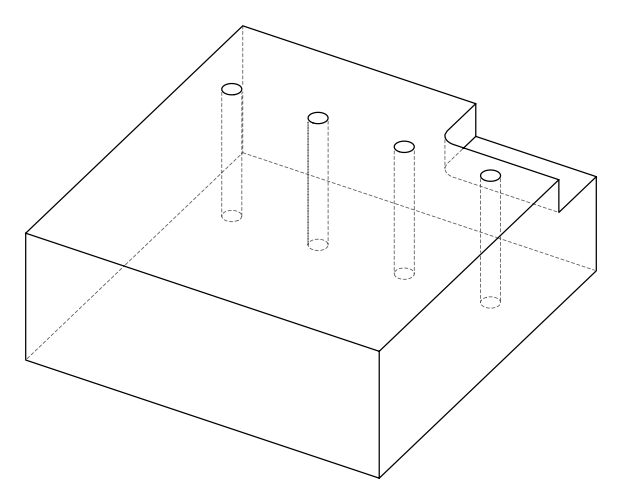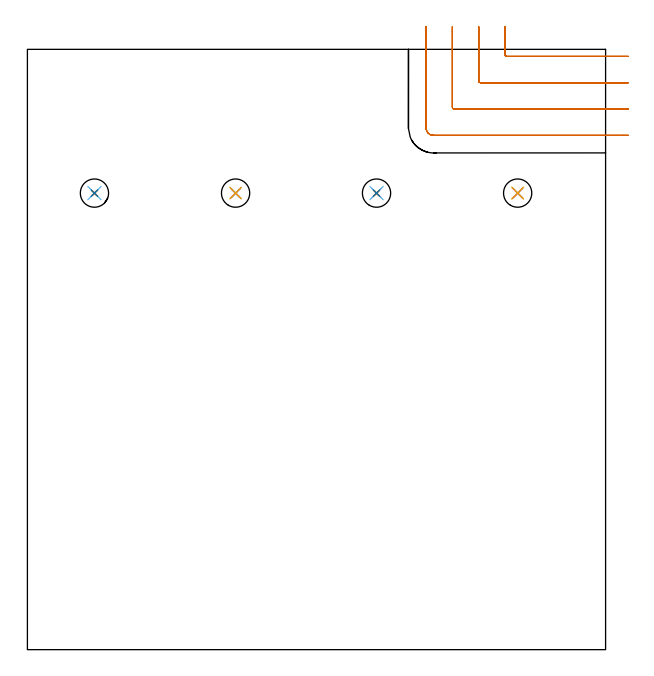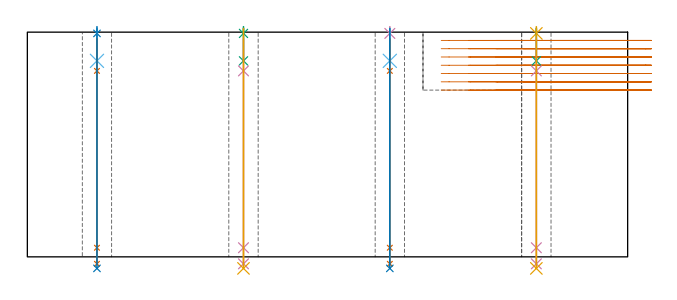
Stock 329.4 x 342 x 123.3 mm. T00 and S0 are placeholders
(PLAN: 17 operations, 13 tool changes, 13.1 min)
(1 MILL_CORNER_NOTCH_RECTANGULAR | CORNER_NOTCH_RECTANGULAR | UGT0201_094 | Follow Part, ap 5, ae 75% | 8.14 min | 209307 mm3)
(2 SPOT_DRILL | STEP1HOLE | NXT0321_9005460120000 | 0.03 min | 3 mm3)
(3 SPOT_DRILL_1 | STEP1HOLE_1 | NXT0321_9005460120000 | 0.03 min | 12 mm3)
(4 SPOT_DRILL_2 | STEP1HOLE_2 | NXT0321_9005460120000 | 0.03 min | 7 mm3)
(5 SPOT_DRILL_3 | STEP1HOLE_3 | NXT0321_9005460120000 | 0.03 min | 2 mm3)
(6 DRILL_BLIND_HOLE_INTO_CENTER | STEP1HOLE | NXT0301_076 | 0.07 min | 1249 mm3)
(7 GUN_DRILL_THROUGH_HOLE | STEP1HOLE | UGT0307_007 | 0.6 min | 8514 mm3)
(8 DRILL_TO_ENLARGE_THROUGH_HOLE | STEP1HOLE | UGT0301_285 | 0.53 min | 15296 mm3)
(9 DRILL_BLIND_HOLE_INTO_CENTER_1 | STEP1HOLE_1 | NXT0301_076 | 0.07 min | 1258 mm3)
(10 GUN_DRILL_THROUGH_HOLE_1 | STEP1HOLE_1 | UGT0307_007 | 0.6 min | 8507 mm3)
(11 DRILL_TO_ENLARGE_THROUGH_HOLE_1 | STEP1HOLE_1 | UGT0301_285 | 0.53 min | 15302 mm3)
(12 DRILL_BLIND_HOLE_INTO_CENTER_2 | STEP1HOLE_2 | NXT0301_076 | 0.07 min | 1249 mm3)
(13 GUN_DRILL_THROUGH_HOLE_2 | STEP1HOLE_2 | UGT0307_007 | 0.6 min | 8511 mm3)
(14 DRILL_TO_ENLARGE_THROUGH_HOLE_2 | STEP1HOLE_2 | UGT0301_285 | 0.53 min | 15300 mm3)
(15 DRILL_BLIND_HOLE_INTO_CENTER_3 | STEP1HOLE_3 | NXT0301_076 | 0.07 min | 1252 mm3)
(16 GUN_DRILL_THROUGH_HOLE_3 | STEP1HOLE_3 | UGT0307_007 | 0.6 min | 8518 mm3)
(17 DRILL_TO_ENLARGE_THROUGH_HOLE_3 | STEP1HOLE_3 | UGT0301_285 | 0.53 min | 15292 mm3)
(TOOL UGT0201_094 | End mill 20 mm | D20 FL38 Z4)
(TOOL NXT0321_9005460120000 | NC Spot Drill, 142deg, 12mm, Carbide, Uncoated | D12 PA142 FL30 Z2)
(TOOL NXT0301_076 | Carbide Drill 10.5mm [860.1-1050-032A1-MM 2214] | D10.5 PA140 FL55 Z2)
(TOOL UGT0307_007 | Gun Drill 10 mm | D10 PA130 FL24 Z1)
(TOOL UGT0301_285 | Twist Drill 16.1 mm | D16.1 PA118 FL125 Z2)
(OP 1 MILL_CORNER_NOTCH_RECTANGULAR)
G17 G21 G94 G90
T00 M6
G54
G17 G0 G90 X272.1 Y355. S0 M3
G43 Z133.3 H0
Z118.757
G94 G1 Y352. F250.
Y338.995 F500.
G3 X273.095 Y338. R1.
G1 X339.4
X342.4 F250.
G0 Z133.3
X257.1 Y355.
Z118.757
G1 Y352.
Y323.995 F500.
G3 X258.095 Y323. R1.
G1 X339.4
X342.4 F250.
G0 Z133.3
X242.1 Y355.
Z118.757
G1 Y352.
Y308.995 F500.
G3 X243.095 Y308. R1.
G1 X339.4
X342.4 F250.
G0 Z133.3
X227.1 Y355.
Z118.757
G1 Y352.
Y297.3 F500.
G3 X231.4 Y293. R4.3
G1 X339.4
X342.4 F250.
G0 Z133.3
X272.1 Y355.
Z114.214
G1 Y352.
Y338.995 F500.
G3 X273.095 Y338. R1.
G1 X339.4
X342.4 F250.
G0 Z133.3
X257.1 Y355.
Z114.214
G1 Y352.
Y323.995 F500.
G3 X258.095 Y323. R1.
G1 X339.4
X342.4 F250.
G0 Z133.3
X242.1 Y355.
Z114.214
G1 Y352.
Y308.995 F500.
G3 X243.095 Y308. R1.
G1 X339.4
X342.4 F250.
G0 Z133.3
X227.1 Y355.
Z114.214
G1 Y352.
Y297.3 F500.
G3 X231.4 Y293. R4.3
G1 X339.4
X342.4 F250.
G0 Z133.3
X272.1 Y355.
Z109.671
G1 Y352.
Y338.995 F500.
G3 X273.095 Y338. R1.
G1 X339.4
X342.4 F250.
G0 Z133.3
X257.1 Y355.
Z109.671
G1 Y352.
Y323.995 F500.
G3 X258.095 Y323. R1.
G1 X339.4
X342.4 F250.
G0 Z133.3
X242.1 Y355.
Z109.671
G1 Y352.
Y308.995 F500.
G3 X243.095 Y308. R1.
G1 X339.4
X342.4 F250.
G0 Z133.3
X227.1 Y355.
Z109.671
G1 Y352.
Y297.3 F500.
G3 X231.4 Y293. R4.3
G1 X339.4
X342.4 F250.
G0 Z133.3
X272.1 Y355.
Z105.129
G1 Y352.
Y338.995 F500.
G3 X273.095 Y338. R1.
G1 X339.4
X342.4 F250.
G0 Z133.3
X257.1 Y355.
Z105.129
G1 Y352.
Y323.995 F500.
G3 X258.095 Y323. R1.
G1 X339.4
X342.4 F250.
G0 Z133.3
X242.1 Y355.
Z105.129
G1 Y352.
Y308.995 F500.
G3 X243.095 Y308. R1.
G1 X339.4
X342.4 F250.
G0 Z133.3
X227.1 Y355.
Z105.129
G1 Y352.
Y297.3 F500.
G3 X231.4 Y293. R4.3
G1 X339.4
X342.4 F250.
G0 Z133.3
X272.1 Y355.
Z100.586
G1 Y352.
Y338.995 F500.
G3 X273.095 Y338. R1.
G1 X339.4
X342.4 F250.
G0 Z133.3
X257.1 Y355.
Z100.586
G1 Y352.
Y323.995 F500.
G3 X258.095 Y323. R1.
G1 X339.4
X342.4 F250.
G0 Z133.3
X242.1 Y355.
Z100.586
G1 Y352.
Y308.995 F500.
G3 X243.095 Y308. R1.
G1 X339.4
X342.4 F250.
G0 Z133.3
X227.1 Y355.
Z100.586
G1 Y352.
Y297.3 F500.
G3 X231.4 Y293. R4.3
G1 X339.4
X342.4 F250.
G0 Z133.3
X272.1 Y355.
Z96.043
G1 Y352.
Y338.995 F500.
G3 X273.095 Y338. R1.
G1 X339.4
X342.4 F250.
G0 Z133.3
X257.1 Y355.
Z96.043
G1 Y352.
Y323.995 F500.
G3 X258.095 Y323. R1.
G1 X339.4
X342.4 F250.
G0 Z133.3
X242.1 Y355.
Z96.043
G1 Y352.
Y308.995 F500.
G3 X243.095 Y308. R1.
G1 X339.4
X342.4 F250.
G0 Z133.3
X227.1 Y355.
Z96.043
G1 Y352.
Y297.3 F500.
G3 X231.4 Y293. R4.3
G1 X339.4
X342.4 F250.
G0 Z133.3
X272.1 Y355.
Z91.5
G1 Y352.
Y338.995 F500.
G3 X273.095 Y338. R1.
G1 X339.4
X342.4 F250.
G0 Z133.3
X257.1 Y355.
Z91.5
G1 Y352.
Y323.995 F500.
G3 X258.095 Y323. R1.
G1 X339.4
X342.4 F250.
G0 Z133.3
X242.1 Y355.
Z91.5
G1 Y352.
Y308.995 F500.
G3 X243.095 Y308. R1.
G1 X339.4
X342.4 F250.
G0 Z133.3
X227.1 Y355.
Z91.5
G1 Y352.
Y297.3 F500.
G3 X231.4 Y293. R4.3
G1 X339.4
X342.4 F250.
G0 Z133.3
M5
M2
(OP 2 SPOT_DRILL)
G17 G21 G94 G90
T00 M6
G54
G17 G0 G90 X38.2 Y260.1 S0 M3
G43 Z133.3 H0
G94 G81 G98 Z122.607 F250. R126.3
G80
M5
M2
(OP 3 SPOT_DRILL_1)
G17 G21 G94 G90
T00 M6
G54
G17 G0 G90 X118.6 Y260.1 S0 M3
G43 Z133.3 H0
G94 G81 G98 Z122.607 F250. R126.3
G80
M5
M2
(OP 4 SPOT_DRILL_2)
G17 G21 G94 G90
T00 M6
G54
G17 G0 G90 X198.9 Y260.1 S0 M3
G43 Z133.3 H0
G94 G81 G98 Z122.607 F250. R126.3
G80
M5
M2
(OP 5 SPOT_DRILL_3)
G17 G21 G94 G90
T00 M6
G54
G17 G0 G90 X279.3 Y260.1 S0 M3
G43 Z133.3 H0
G94 G81 G98 Z122.607 F250. R126.3
G80
M5
M2
(OP 6 DRILL_BLIND_HOLE_INTO_CENTER)
G17 G21 G94 G90
T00 M6
G54
G17 G0 G90 X38.2 Y260.1 S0 M3
G43 Z133.3 H1
G94 G81 G98 Z107.55 F250. R125.3
G80
M5
M2
(OP 7 GUN_DRILL_THROUGH_HOLE)
G17 G21 G94 G90
T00 M6
G54
G17 G0 G90 X38.2 Y260.1 M8
G43 Z133.3 H0
Z119.634
S716 M3
G94 G1 Z102.038 F125. M26
G4 X.084
Z5. F250.
G4 X.084
Z-3.832 F125.
G4 X.084
M5
M9
G0 Z119.634
Z133.3
M2
(OP 8 DRILL_TO_ENLARGE_THROUGH_HOLE)
G17 G21 G94 G90
T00 M6
G54
G17 G0 G90 X38.2 Y260.1 S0 M3
G43 Z133.3 H0
G94 G73 G98 Z-6.337 F250. Q14.404 R125.3
G80
M5
M2
(OP 9 DRILL_BLIND_HOLE_INTO_CENTER_1)
G17 G21 G94 G90
T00 M6
G54
G17 G0 G90 X118.6 Y260.1 S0 M3
G43 Z133.3 H1
G94 G81 G98 Z107.55 F250. R125.3
G80
M5
M2
(OP 10 GUN_DRILL_THROUGH_HOLE_1)
G17 G21 G94 G90
T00 M6
G54
G17 G0 G90 X118.6 Y260.1 M8
G43 Z133.3 H0
Z119.634
S716 M3
G94 G1 Z102.038 F125. M26
G4 X.084
Z5. F250.
G4 X.084
Z-3.832 F125.
G4 X.084
M5
M9
G0 Z119.634
Z133.3
M2
(OP 11 DRILL_TO_ENLARGE_THROUGH_HOLE_1)
G17 G21 G94 G90
T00 M6
G54
G17 G0 G90 X118.6 Y260.1 S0 M3
G43 Z133.3 H0
G94 G73 G98 Z-6.337 F250. Q14.404 R125.3
G80
M5
M2
(OP 12 DRILL_BLIND_HOLE_INTO_CENTER_2)
G17 G21 G94 G90
T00 M6
G54
G17 G0 G90 X198.9 Y260.1 S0 M3
G43 Z133.3 H1
G94 G81 G98 Z107.55 F250. R125.3
G80
M5
M2
(OP 13 GUN_DRILL_THROUGH_HOLE_2)
G17 G21 G94 G90
T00 M6
G54
G17 G0 G90 X198.9 Y260.1 M8
G43 Z133.3 H0
Z119.634
S716 M3
G94 G1 Z102.038 F125. M26
G4 X.084
Z5. F250.
G4 X.084
Z-3.832 F125.
G4 X.084
M5
M9
G0 Z119.634
Z133.3
M2
(OP 14 DRILL_TO_ENLARGE_THROUGH_HOLE_2)
G17 G21 G94 G90
T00 M6
G54
G17 G0 G90 X198.9 Y260.1 S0 M3
G43 Z133.3 H0
G94 G73 G98 Z-6.337 F250. Q14.404 R125.3
G80
M5
M2
(OP 15 DRILL_BLIND_HOLE_INTO_CENTER_3)
G17 G21 G94 G90
T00 M6
G54
G17 G0 G90 X279.3 Y260.1 S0 M3
G43 Z133.3 H1
G94 G81 G98 Z107.55 F250. R125.3
G80
M5
M2
(OP 16 GUN_DRILL_THROUGH_HOLE_3)
G17 G21 G94 G90
T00 M6
G54
G17 G0 G90 X279.3 Y260.1 M8
G43 Z133.3 H0
Z119.634
S716 M3
G94 G1 Z102.038 F125. M26
G4 X.084
Z5. F250.
G4 X.084
Z-3.832 F125.
G4 X.084
M5
M9
G0 Z119.634
Z133.3
M2
(OP 17 DRILL_TO_ENLARGE_THROUGH_HOLE_3)
G17 G21 G94 G90
T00 M6
G54
G17 G0 G90 X279.3 Y260.1 S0 M3
G43 Z133.3 H0
G94 G73 G98 Z-6.337 F250. Q14.404 R125.3
G80
M5
M2
